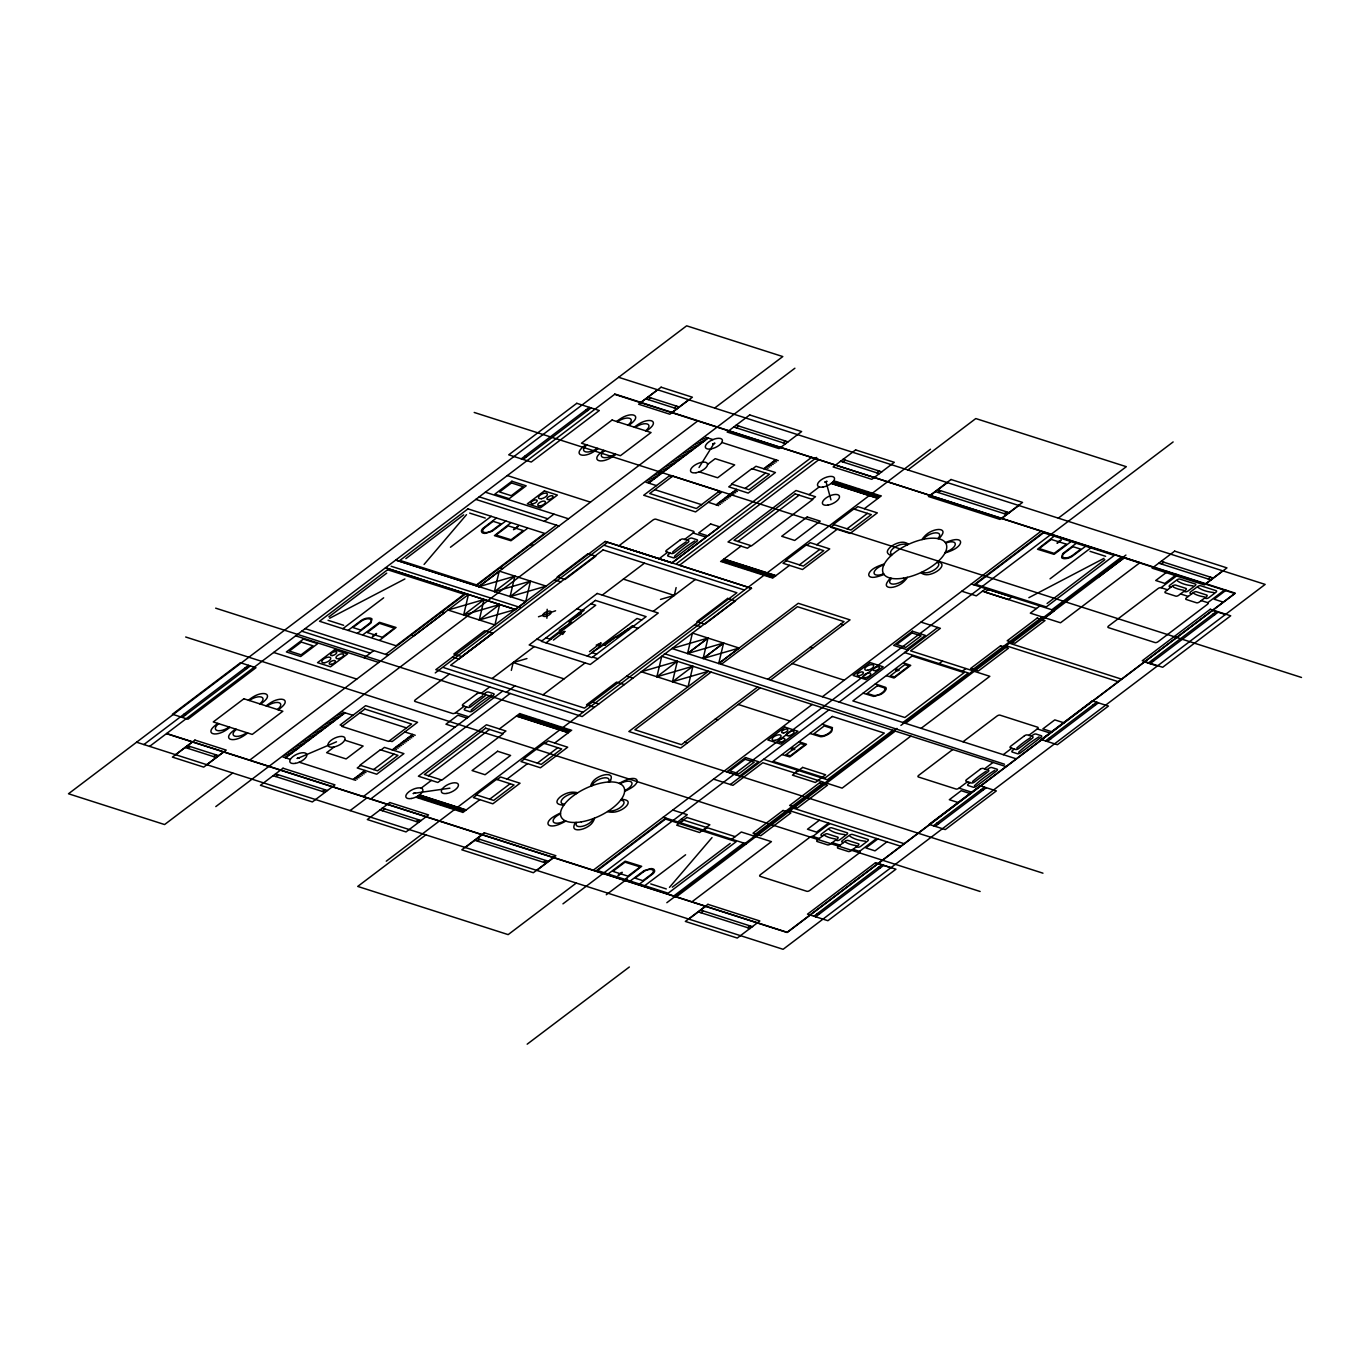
<?xml version="1.0" encoding="UTF-8"?>
<svg xmlns="http://www.w3.org/2000/svg" width="1370" height="1370" viewBox="0 0 1370 1370"><rect width="100%" height="100%" fill="white"/><g stroke="black" fill="none" stroke-linecap="round" stroke-linejoin="round"><path stroke-width="1.5" d="M546.887 618.264L547.178 609.273M496.094 534.951L508.167 525.84L523.066 530.498M523.152 530.687L511.096 539.763L496.231 535.105M1066.22 544.37L1054.129 553.377L1039.196 548.531L1051.252 539.438L1066.151 544.096M786.14 754.664L800.491 743.653L804.652 744.595M804.738 744.783L790.387 755.76L786.277 754.836M890.346 675.77L904.697 664.758L908.858 665.7M908.909 665.957L894.593 676.848L890.483 675.941M367.348 632.426L379.421 623.316L394.389 628.196L382.298 637.273L367.468 632.597M612.955 871.269L625.045 862.175L639.893 866.867M639.995 867.056L627.905 876.115L613.092 871.44M249.751 760.11L468.42 594.563L463.659 615.01L499.673 604.53L494.912 624.943L448.007 610.027L484.021 599.546L515.274 609.496L385.484 567.796L484.021 599.546L479.294 619.976L515.274 609.496L525.755 601.618L530.481 581.171L494.416 591.686L499.159 571.256M525.772 601.567L395.724 560.039L478.901 586.634L499.348 571.136L546.168 586.12L510.085 596.635L514.812 576.205L478.746 586.737M511.318 670.392L513.168 662.566L526.936 658.559M660.494 599.426L674.28 595.436L676.129 587.593M692.895 666.265L672.499 681.729L677.311 661.282L641.297 671.762L656.915 676.746L692.895 666.265L688.082 686.73L656.881 676.746L661.744 656.281L1006.025 766.583M718.719 663.508L723.583 643.044L687.552 653.524L692.415 633.06L739.166 648.061L718.719 663.508L798.248 603.297L850.016 619.874L770.488 680.085M515.514 528.067L518.305 526.234L513.476 529.676L516.079 528.203M1058.616 541.681L1060.055 541.236L1058.753 541.869M374.952 635.063L373.53 635.457L374.849 634.841M620.576 873.872L619.137 874.317L620.73 873.495M898.189 669.844L897.127 669.091C891.408 671.214 903.943 669.776 897.007 670.615M620.85 873.889C612.15 879.591 626.467 868.409 620.901 873.786M1058.308 541.732C1067.059 535.721 1052.828 547.298 1058.325 541.664M375.26 635.012C366.543 640.937 380.723 629.429 375.243 635.046M699.025 467.495L713.873 443.692M562.676 634.447L564.783 631.45L560.09 633.608M598.793 646.006L600.899 643.01L596.19 645.167M424.083 564.44L466.502 514.675M669.468 887.366L712.023 837.601M248.432 700.224L249.22 699.608A27.588 12.261 -25.1 0 1 253.501 696.679A10.549 4.692 -25.1 0 1 265.523 693.837A10.549 4.692 -25.1 0 1 265.112 700.395A27.588 12.261 -25.1 0 1 261.43 703.529L261.43 703.512M229.852 727.401L229.355 727.795A27.588 12.261 -25.1 0 1 224.903 730.826A10.549 4.692 -25.1 0 1 212.898 733.669A10.549 4.692 -25.1 0 1 213.292 727.11A27.588 12.261 -25.1 0 1 216.991 723.994L217.83 723.394M266.14 705.892L266.91 705.276A27.588 12.261 -25.1 0 1 271.209 702.348A10.549 4.692 -25.1 0 1 283.23 699.505A10.549 4.692 -25.1 0 1 282.819 706.064A27.588 12.261 -25.1 0 1 279.12 709.198L278.35 709.746M616.62 421.498L617.408 420.864A27.588 12.261 -25.1 0 1 621.706 417.953A10.549 4.692 -25.1 0 1 633.711 415.11A10.549 4.692 -25.1 0 1 633.317 421.669A27.588 12.261 -25.1 0 1 629.618 424.803L628.779 425.385M247.645 733.001L246.908 733.584A27.588 12.261 -25.1 0 1 242.61 736.512A10.549 4.692 -25.1 0 1 230.605 739.338A10.549 4.692 -25.1 0 1 230.999 732.779A27.588 12.261 -25.1 0 1 234.698 729.662L235.537 729.063M598.176 448.555L597.543 449.069A27.588 12.261 -25.1 0 1 593.107 452.1A10.549 4.692 -25.1 0 1 581.085 454.943A10.549 4.692 -25.1 0 1 581.496 448.384A27.588 12.261 -25.1 0 1 585.196 445.267L586.017 444.668M634.327 427.166L635.115 426.55A27.588 12.261 -25.1 0 1 639.413 423.621A10.549 4.692 -25.1 0 1 651.418 420.778A10.549 4.692 -25.1 0 1 651.024 427.337A27.588 12.261 -25.1 0 1 647.325 430.471L646.537 431.019M615.147 454.823L615.198 454.772A27.588 12.261 -25.1 0 1 610.814 457.785A10.549 4.692 -25.1 0 1 598.793 460.611A10.549 4.692 -25.1 0 1 599.204 454.052A27.588 12.261 -25.1 0 1 602.886 450.935L603.725 450.336M143.884 744.561L248.518 665.323M521.251 458.864L589.271 407.387M182.33 717.4L250.35 665.906M523.066 459.447L591.087 407.969M149.604 746.393L614.616 394.337L1235.158 593.124L787.133 932.285L166.592 733.498M405.88 558.635L463.659 514.846M175.565 754.682L192.571 741.821M640.595 402.66L657.6 389.782M450.473 547.229L491.265 516.319M187.673 748.311L190.053 746.513M648.284 399.629L650.664 397.831M496.471 517.98L482.908 528.375A7.244 3.219 -25.1 0 0 481.418 531.166L481.863 532.365A9.093 4.041 -25.1 0 0 485.066 533.392L492.053 531.303L505.838 520.977M510.53 523.015L494.433 535.636L510.976 540.756L527.433 528.409M213.651 756.634L216.032 754.836M674.263 407.952L676.643 406.136M206.716 764.665L223.721 751.805M671.745 412.644L688.75 399.766M364.197 657.805L373.719 650.596M544.404 521.353L553.925 514.144M385.672 654.415L465.834 593.724M476.298 585.812L556.357 525.172M232.694 772.988L164.588 824.552L68.5 793.761L686.644 325.82L782.784 356.56L714.695 408.02M478.901 586.634L697.724 420.967M463.659 615.01L484.072 599.529M494.536 591.6L514.966 576.136M215.792 806.605L794.891 368.222M285.628 757.85L345.12 712.811L352.895 715.311M479.294 619.976L499.69 604.495M510.154 596.584L530.584 581.12M275.73 776.516L278.11 774.718M736.341 427.834L738.721 426.036M334.246 746.907L326.625 752.678L346.113 758.929L363.101 746.051L344.692 740.16M435.249 672.927L607.081 542.743M492.446 633.231L461.639 656.555L453.847 654.055L484.637 630.731L492.806 633.317L458.796 659.056L452.511 657.035M449.428 674.023L415.418 699.762A2.312 1.027 -25.1 0 0 415.024 701.474L452.682 713.53A2.312 1.027 -25.1 0 0 455.679 712.657L464.173 706.218M322.481 791.5L324.861 789.685M783.092 442.818L785.472 441.003M360.635 765.402L357.245 767.971L376.716 774.221L403.91 753.62L384.439 747.386L381.031 749.955M353.117 779.479L365.019 770.471M392.231 749.887L412.61 734.44M492.07 678.527L534.249 646.589M602.286 595.094L644.465 563.156M373.616 769.563L394.012 754.116M546.031 642.855L595.693 605.249L591.018 603.759M481.178 693.357L489.689 686.918M553.394 640.081L564.783 631.45M466.776 707.057L465.081 708.341A2.312 1.027 -25.1 0 0 464.67 710.037L469.859 711.715A2.312 1.027 -25.1 0 0 472.856 710.842L493.269 695.395A2.312 1.027 -25.1 0 0 493.662 693.682L488.474 692.021A2.312 1.027 -25.1 0 0 485.477 692.895L483.781 694.179M363.358 796.535L502.67 691.079M350.086 810.612L367.091 797.751M506.403 692.295L514.897 685.856M676.968 563.293L816.691 457.426M370.808 798.915L510.119 693.46M589.494 651.64L600.899 643.01M382.401 810.715L384.782 808.916M737.899 541.475L799.121 495.152M843.047 462.015L845.427 460.217M587.336 656.076L636.999 618.486L641.674 619.976M605.009 645.064L616.414 636.451L592.097 652.48M542.982 694.83L585.161 662.892M653.182 611.397L695.361 579.459M720.586 561.58L740.999 546.133M809.002 494.656L819.209 486.932M721.887 561.991L725.278 559.422M723.172 562.419L726.579 559.833M724.473 562.83L727.881 560.244M725.775 563.241L729.183 560.672M834.604 480.87L831.213 483.439L877.93 498.406M727.076 563.652L730.467 561.083M750.88 545.637L747.489 548.223L728.018 541.972L796.021 490.494L815.492 496.728L812.102 499.314M832.498 483.867L835.905 481.281M728.378 564.08L731.768 561.495M833.799 484.278L837.207 481.709M729.662 564.491L733.07 561.923M835.101 484.689L838.508 482.12M730.963 564.902L734.371 562.334M836.402 485.1L839.793 482.531M732.265 565.331L735.673 562.745M837.704 485.528L841.094 482.942M733.567 565.741L736.974 563.173M838.988 485.939L842.396 483.37M734.868 566.153L738.259 563.584M840.289 486.35L843.697 483.781M736.169 566.563L739.56 563.995M841.591 486.778L844.999 484.192M737.454 566.992L740.862 564.406M842.892 487.189L846.3 484.62M738.755 567.403L742.163 564.834M844.194 487.6L847.585 485.031M740.057 567.814L743.465 565.245M845.495 488.028L848.886 485.442M741.358 568.242L744.749 565.656M846.78 488.439L850.188 485.853M742.66 568.653L746.051 566.084M848.081 488.85L851.489 486.281M743.944 569.064L747.352 566.495M849.383 489.261L852.791 486.692M745.246 569.475L748.654 566.906M850.684 489.689L854.075 487.103M746.547 569.903L749.955 567.317M851.986 490.1L855.377 487.532M416.155 821.538L418.535 819.74M747.849 570.314L751.257 567.745M853.287 490.511L856.678 487.943M876.8 472.838L879.18 471.023M749.15 570.725L752.541 568.156M854.572 490.94L857.98 488.354M750.452 571.153L753.842 568.567M855.873 491.351L859.281 488.765M751.736 571.564L755.144 568.995M857.175 491.762L860.583 489.193M753.038 571.975L756.446 569.406M858.476 492.172L861.867 489.604M754.339 572.386L757.747 569.817M859.778 492.601L863.168 490.015M755.641 572.814L759.031 570.228M861.062 493.012L864.47 490.443M756.942 573.225L760.333 570.656M862.364 493.423L865.771 490.854M758.244 573.636L761.634 571.067M863.665 493.851L867.073 491.265M759.528 574.064L762.936 571.478M864.967 494.262L868.357 491.693M760.829 574.475L764.237 571.906M866.268 494.673L869.659 492.104M762.131 574.886L765.539 572.317M867.57 495.084L870.96 492.515M763.433 575.297L766.823 572.728M868.854 495.512L872.262 492.926M386.272 861.216L930.504 449.223M764.734 575.725L768.125 573.139M870.155 495.923L873.563 493.354M766.018 576.136L769.426 573.568M786.431 560.69L783.041 563.275L802.512 569.509L829.706 548.908L810.235 542.674L806.844 545.243M834.056 524.659L830.648 527.227L850.119 533.461L877.314 512.877L857.843 506.643L854.452 509.212M871.457 496.334L874.865 493.765M425.847 834.861L357.741 886.424L508.167 934.614L576.273 883.051M751.513 588.329L582.164 716.561L435.831 669.656L605.197 541.458L672.036 562.865L811.537 457.392L818.815 459.721L679.486 565.245L751.513 588.329L605.215 541.475M767.32 576.547L770.728 573.979M872.758 496.762L876.149 494.176M907.882 469.961L975.8 418.552L1126.311 466.69L1058.308 518.151M768.621 576.976L772.029 574.39M874.06 497.173L877.451 494.604M769.923 577.387L773.314 574.818M875.344 497.584L878.752 495.015M771.224 577.797L774.615 575.229M876.646 497.995L880.054 495.426M772.526 578.208L789.514 565.348M816.726 544.746L837.138 529.299M864.333 508.715L881.355 495.837M799.412 564.851L819.808 549.404M847.037 528.803L867.433 513.373M656.915 676.746L677.311 661.282M465.355 847.516L482.36 834.655M930.384 495.495L947.389 482.617M477.479 841.146L479.86 839.348M938.073 492.464L940.471 490.665M711.064 672.088L634.892 729.765L681.455 744.681L757.644 687.004M721.305 664.33L797.443 606.704L844.023 621.62L767.885 679.263M760.247 687.843L680.65 748.088L628.881 731.511L708.478 671.266L672.464 681.746M543.684 862.364L546.065 860.548M1004.296 513.681L1006.676 511.866M536.766 870.395L553.771 857.534M1001.795 518.374L1018.8 505.496M593.279 870.19L812.17 704.471M822.411 696.731L1041.303 531.029M595.881 871.012L665.82 818.078M973.916 584.836L1043.906 531.851M562.95 903.857L1173.131 441.945M1053.616 536.629L1037.518 549.25L1054.078 554.353L1070.518 542.006M677.756 821.897L687.278 814.688L672.738 810.03M985.818 588.655L976.296 595.864L961.791 591.223M730.33 784.513L828.97 709.848M839.211 702.108L937.782 627.477M680.342 822.736L683.75 820.15M606.293 894.747L627.135 878.975M1076.238 543.291L1062.692 553.685L1061.647 557.659A9.093 4.041 -25.1 0 0 1064.85 558.686L1067.264 558.412A7.244 3.219 -25.1 0 0 1071.837 556.597L1085.605 546.27M703.718 830.22L707.125 827.651M1050.036 578.842L1090.811 547.931M794.686 772.971L798.076 770.385M939.084 663.645L942.491 661.059M731.785 839.211L741.307 832.001L771.413 841.642L691.97 901.803M1039.864 605.934L1030.343 613.144L1044.933 617.801L1054.42 610.592L971.313 584.014M1047.074 603.502L1104.836 559.696M962.459 671.129L965.867 668.56M673.783 895.98L743.722 843.029M753.243 835.82L823.901 782.321L762.782 762.747L732.933 785.352L713.547 779.136M902.916 722.521L968.333 672.978L904.628 652.582L908.036 650.014M1042.33 616.979L971.741 670.409L910.622 650.836L940.368 628.316L920.982 622.117M1051.852 609.77L1121.807 556.819M666.83 902.71L896.939 728.412M900.895 725.415L1125.917 555.073M676.386 896.802L895.278 731.101L892.709 730.279L827.309 779.753L763.587 759.34M905.519 723.343L1007.447 646.195L1118.194 681.661M1044.95 617.801L1060.534 622.785L1139.994 562.642L1124.41 557.641L1010.786 643.66L1121.533 679.143M921.085 728.343L989.825 676.318L974.241 671.317M910.862 736.084L842.139 788.127L826.555 783.126M688.785 919.099L705.79 906.221M819.397 820.219L807.495 829.227L816.588 832.138L828.49 823.13M700.909 912.728L703.289 910.913M1161.52 564.029L1163.901 562.231M876.526 838.526L859.521 851.386A2.312 1.027 -25.1 0 1 859.127 853.099L809.807 890.432A2.312 1.027 -25.1 0 1 806.81 891.288L760.076 876.321A2.312 1.027 -25.1 0 1 760.47 874.625L809.79 837.293A2.312 1.027 -25.1 0 1 812.787 836.419L829.792 823.541M1167.634 571.495L1155.732 580.503L1164.825 583.414L1176.727 574.407M1224.763 589.802L1207.775 602.663A2.312 1.027 -25.1 0 1 1207.364 604.375L1158.061 641.708A2.312 1.027 -25.1 0 1 1155.047 642.564L1108.313 627.597A2.312 1.027 -25.1 0 1 1108.707 625.902L1158.027 588.569A2.312 1.027 -25.1 0 1 1161.024 587.696L1178.029 574.818M952.784 749.527L918.79 775.266A2.312 1.027 -25.1 0 0 918.379 776.978L956.037 789.034A2.312 1.027 -25.1 0 0 959.034 788.161L967.545 781.722M963.024 741.769L997.035 716.03A2.312 1.027 -25.1 0 1 1000.032 715.157L1037.689 727.23A2.312 1.027 -25.1 0 1 1037.295 728.926L1028.784 735.365M747.643 927.696L750.024 925.897M1208.254 579.013L1210.635 577.215M1205.754 583.706L1222.759 570.828M877.827 838.937L865.926 847.944L875.019 850.856L886.921 841.848M984.533 768.861L993.044 762.422M1003.285 754.664L1011.779 748.226M970.131 782.561L968.436 783.846A2.312 1.027 -25.1 0 0 968.025 785.541L973.231 787.219A2.312 1.027 -25.1 0 0 976.228 786.346L996.624 770.899A2.312 1.027 -25.1 0 0 997.035 769.187L991.829 767.525A2.312 1.027 -25.1 0 0 988.832 768.399L987.136 769.683M1014.382 749.065L1012.67 750.349A2.312 1.027 -25.1 0 0 1012.276 752.062L1017.465 753.723A2.312 1.027 -25.1 0 0 1020.462 752.849L1040.875 737.403A2.312 1.027 -25.1 0 0 1041.268 735.707L1036.08 734.029A2.312 1.027 -25.1 0 0 1033.083 734.902L1031.387 736.187M1226.064 590.213L1214.162 599.221L1223.256 602.132M813.78 916.307L881.8 864.812M933.432 825.733L984.448 787.116M1045.618 740.81L1096.634 702.193L1098.449 702.776L1047.433 741.393M1148.265 663.097L1216.286 611.619M815.595 916.89L883.616 865.395M935.248 826.315L986.263 787.699M1150.081 663.679L1218.101 612.202M328.868 616.894L386.734 573.139M342.825 628.71L383.668 597.817M348.031 630.388L361.817 620.062A7.244 3.219 -25.1 0 1 366.389 618.264L368.804 617.99A9.093 4.041 -25.1 0 1 371.989 619L370.945 622.99L357.365 633.385M361.235 621.209L352.878 627.529L360.704 630.046L369.061 623.727A6.559 2.911 -25.1 0 0 370.106 619.137L369.335 618.88A6.559 2.911 -25.1 0 0 361.235 621.209M363.067 634.67L379.541 622.322L396.05 627.477L379.935 640.081M646.075 482.274L648.678 483.113L708.204 438.092M707.588 464.43L715.208 458.659L734.662 464.909L717.64 477.77L699.248 471.862M732.162 484.278L728.754 486.847L748.208 493.097L775.42 472.513L755.966 466.262L752.575 468.831M716.133 504.776L736.546 489.347M763.758 468.763L775.677 459.755M745.126 488.439L765.539 473.01M659.073 558.737L667.584 552.298M684.606 539.438L693.117 532.999A2.312 1.027 -25.1 0 0 693.511 531.286L655.905 519.196A2.312 1.027 -25.1 0 0 652.908 520.069L618.88 545.808L672.053 562.899L706.081 537.16L693.117 532.999M670.187 553.137L668.474 554.422A2.312 1.027 -25.1 0 0 668.081 556.117L673.269 557.796A2.312 1.027 -25.1 0 0 676.266 556.922L696.679 541.475A2.312 1.027 -25.1 0 0 697.09 539.78L691.901 538.102A2.312 1.027 -25.1 0 0 688.904 538.975L687.192 540.26M428.296 775.745L489.535 729.422M421.172 788.127L431.379 780.403M499.433 728.926L519.829 713.479M517.723 716.476L521.131 713.89M519.024 716.887L522.432 714.318M520.326 717.298L523.734 714.729M416.155 797.511L419.562 794.942L466.245 809.944M521.628 717.726L525.018 715.14M417.456 797.922L420.847 795.353M441.26 779.907L437.869 782.476L418.415 776.225L486.453 724.764L505.907 731.015L502.516 733.584M522.912 718.137L526.32 715.568M418.74 798.35L422.148 795.764M524.213 718.548L527.621 715.979M420.042 798.761L423.45 796.193M525.515 718.976L528.923 716.407M421.343 799.172L424.751 796.604M526.816 719.387L530.207 716.818M422.645 799.601L426.036 797.015M528.101 719.815L531.509 717.229M423.929 800.011L427.337 797.443M529.402 720.226L532.81 717.657M425.231 800.422L428.639 797.854M530.704 720.637L534.112 718.068M426.532 800.851L429.923 798.265M532.005 721.065L535.396 718.479M427.834 801.262L431.225 798.693M533.29 721.476L536.697 718.908M429.118 801.673L432.526 799.104M534.591 721.887L537.999 719.318M430.42 802.101L433.828 799.515M535.893 722.315L539.283 719.729M431.721 802.512L435.112 799.943M537.194 722.726L540.585 720.158M433.006 802.923L436.413 800.354M538.478 723.137L541.886 720.569M434.307 803.351L437.715 800.765M539.78 723.565L543.188 720.98M435.609 803.762L439.017 801.193M541.081 723.976L544.472 721.408M436.91 804.173L440.301 801.604M542.366 724.387L545.774 721.819M438.194 804.601L441.602 802.015M543.667 724.816L547.075 722.23M439.496 805.012L442.904 802.443M544.969 725.227L548.377 722.658M546.27 725.638L549.661 723.069M440.797 805.423L444.205 802.854M442.099 805.851L445.49 803.265M547.555 726.066L550.963 723.48M443.383 806.262L446.791 803.693M548.856 726.477L552.264 723.908M444.685 806.673L448.093 804.104M550.158 726.888L553.566 724.319M445.986 807.101L449.394 804.533M551.459 727.316L554.85 724.73M447.288 807.512L450.679 804.943M552.744 727.727L556.151 725.158M448.572 807.923L451.98 805.354M554.045 728.138L557.453 725.569M449.874 808.351L453.282 805.783M555.347 728.566L558.754 725.997M451.175 808.762L454.583 806.194M556.648 728.977L560.039 726.408M452.477 809.19L455.867 806.605M557.933 729.388L561.34 726.819M453.761 809.601L457.169 807.033M559.234 729.816L562.642 727.247M455.063 810.012L458.471 807.444M560.535 730.227L563.943 727.658M456.364 810.441L459.772 807.855M476.777 794.994L473.369 797.563L492.823 803.813L520.035 783.229L500.581 776.978L497.19 779.547M524.419 758.963L521.011 761.532L540.465 767.782L567.677 747.198L548.223 740.947L544.832 743.516M561.837 730.655L565.228 728.069M457.666 810.852L461.056 808.283M563.121 731.066L566.529 728.497M458.95 811.263L462.358 808.694M564.423 731.477L567.831 728.908M460.251 811.691L463.659 809.105M565.724 731.905L569.132 729.319M461.553 812.102L464.961 809.533M567.026 732.316L570.417 729.748M462.854 812.513L479.842 799.652M507.071 779.068L527.484 763.621M554.713 743.019L571.718 730.159M489.741 799.155L510.154 783.726M537.382 763.124L557.796 747.695M608.691 873.512L625.165 861.182L641.657 866.319L625.542 878.941M630.217 880.996L644.02 870.669L651.007 868.597A9.093 4.041 -25.1 0 1 654.192 869.625L654.654 870.823A7.244 3.219 -25.1 0 1 653.13 873.615L639.55 883.993M644.739 885.671L685.599 854.777M672.31 887.195L730.176 843.44M1098.175 577.455L1124.41 557.641M527.176 1044.18L629.344 966.997M329.708 618.247L404.903 578.962M1028.853 597.697L1103.997 558.361M298.317 758.141L336.506 741.804M538.478 616.774L555.586 610.763M739.166 648.061L703.135 658.508L707.999 638.06L671.985 648.541L1016.266 758.826M792.853 749.493L791.004 748.928L792.922 747.986C798.231 750.417 790.113 749.527 793.555 748.602M414.374 793.264L449.891 788.178M1090.023 551.322L1105.624 556.306M648.678 483.113L656.47 485.596M604.375 545.38L744.115 589.922M469.67 513.099L485.271 518.065M618.641 377.298L1265.144 584.408L783.109 949.307L136.606 742.215M648.078 396.992L679.229 406.976M736.135 425.197L788.058 441.842M842.824 459.378L881.783 471.862M937.868 489.826L1009.279 512.705M1161.298 561.409L1213.238 578.037M645.698 398.79L676.848 408.774M733.755 427.012L785.678 443.64M840.444 461.193L879.403 473.66M935.487 491.624L1006.899 514.503M1158.917 563.207L1210.857 579.835M1170.922 587.199L1169.62 586.788A2.312 1.027 -25.1 0 1 1170.014 585.076L1176.83 579.938A2.312 1.027 -25.1 0 1 1179.827 579.065L1195.393 584.048A2.312 1.027 -25.1 0 1 1195 585.761L1188.201 590.898A2.312 1.027 -25.1 0 1 1185.204 591.771L1183.903 591.361M1191.694 593.861L1190.393 593.433A2.312 1.027 -25.1 0 1 1190.787 591.737L1197.603 586.583A2.312 1.027 -25.1 0 1 1200.6 585.709L1216.183 590.71A2.312 1.027 -25.1 0 1 1215.772 592.405L1208.974 597.56A2.312 1.027 -25.1 0 1 1205.977 598.433L1204.675 598.022M1161.024 587.696L1167.514 589.768M1180.495 593.929L1188.287 596.429M1201.267 600.591L1207.775 602.663M1212.381 610.369L1225.362 614.531M585.863 409.955L587.679 410.538M1212.878 614.188L1214.693 614.77M474.208 412.456L1301.5 677.465M982.41 591.223L1036.474 608.503M1040.498 618.367L1043.101 619.189M524.659 456.296L526.474 456.878M1151.656 660.528L1153.489 661.111M1144.361 661.847L1157.359 666.008M507.328 475.561L590.453 502.156M1003.388 646.452L1005.991 647.274M723.994 559.011L775.917 575.64M485.357 492.207L568.481 518.785M479.209 496.83L547.812 518.768M475.801 499.399L558.96 525.994M1093.226 704.762L1095.041 705.344M840.615 624.189L843.218 625.028M973.334 669.211L975.919 670.05M903.601 662.909L910.742 665.358L894.045 678.013L886.596 675.787M530.721 544.592L533.324 545.414M623.384 579.116L674.28 595.436M1063.873 722.795L1054.78 719.884L1042.878 728.891L1051.972 731.803M810.012 647.359L812.615 648.198M1037.295 728.926L1050.276 733.087M554.542 579.801L560.912 581.839M694.676 624.686L700.858 626.672M1049.026 738.224L1050.841 738.807M875.327 683.904L885.636 687.363A7.244 3.219 -25.1 0 1 885.945 689.624L884.814 691.285A9.093 4.041 -25.1 0 1 880.636 694.453L873.683 696.405L863.083 693.186M500.136 567.762L502.721 568.584M792.305 663.559L844.245 680.205M582.849 609.941L584.031 610.318L568.841 621.946L581.274 613.64L580.246 613.315M633.505 626.158L632.341 625.782L616.894 637.324L615.866 636.999L628.299 628.71M576.976 608.794L582.181 610.455M632.82 626.672L638.026 628.333M578.26 613.417L579.424 613.794M627.751 629.258L628.916 629.635M391.135 566.255L520.206 607.458M561.152 630.286L562.179 630.611M603.485 643.849L604.53 644.174M560.33 630.765L559.303 630.423L571.735 622.134L549.747 638.917L550.791 639.242M603.982 644.739L605.266 644.893M822.137 724.182L832.446 727.624L831.624 731.563A9.093 4.041 -25.1 0 1 827.429 734.731L824.808 735.913A7.244 3.219 -25.1 0 1 820.476 736.683L809.893 733.447M545.945 637.872L550.62 639.379M591.926 652.599L596.601 654.106M536.835 639.173L542.04 640.835M592.679 657.069L597.885 658.73M738.276 704.471L790.216 721.117M441.876 611.859L444.462 612.698L413.86 635.851L411.257 635.029M820.39 735.741L814.02 733.703L824.278 725.929L830.648 727.984A6.559 2.911 -25.1 0 1 829.518 732.59L828.49 733.361A6.559 2.911 -25.1 0 1 820.39 735.758M626.638 676.181L632.837 678.167M981.04 789.685L982.855 790.267M959.034 788.161L972.015 792.322M970.32 793.607L961.226 790.696L949.324 799.703L958.418 802.615M624.343 684.589L616.551 682.089L586.531 704.796L594.34 707.297M799.395 741.821L806.536 744.27L789.822 756.908L782.39 754.682M715.294 718.976L717.897 719.815M513.168 662.566L564.063 678.869M592.628 701.937L598.827 703.906M822.24 783.589L824.843 784.411M684.692 742.146L687.278 742.985M936.84 823.147L938.655 823.73M443.726 667.635L583.158 712.297M305.133 628.624L388.275 655.254M301.725 631.193L370.311 653.165M215.672 608.16L1042.964 873.187M295.612 635.834L378.736 662.463M792.168 806.348L794.771 807.187M793.418 808.214L904.166 843.697M790.01 810.783L900.758 846.266M273.64 652.462L356.765 679.092M455.679 712.657L468.66 716.818M466.964 718.103L457.871 715.191L445.969 724.199L455.063 727.11M822.685 835.923L821.383 835.512A2.312 1.027 -25.1 0 1 821.777 833.799L828.576 828.662A2.312 1.027 -25.1 0 1 831.59 827.788L847.157 832.772A2.312 1.027 -25.1 0 1 846.763 834.484L839.964 839.622A2.312 1.027 -25.1 0 1 836.967 840.495L835.666 840.084M843.458 842.584L842.156 842.156A2.312 1.027 -25.1 0 1 842.55 840.461L849.366 835.306A2.312 1.027 -25.1 0 1 852.363 834.433L867.946 839.433A2.312 1.027 -25.1 0 1 867.535 841.129L860.737 846.283A2.312 1.027 -25.1 0 1 857.74 847.157L856.438 846.746M812.787 836.419L819.277 838.491M832.258 842.653L840.05 845.153M853.03 849.314L859.521 851.386M185.686 636.999L980.132 891.493M877.913 863.562L890.894 867.724M878.393 867.381L880.225 867.963M245.127 667.892L246.942 668.474M755.076 834.433L757.661 835.272M359.745 712.931L406.479 727.898M681.147 819.328L735.176 836.642M342.517 711.972L345.12 712.811M404.835 731.957L415.23 735.262M340.822 713.256L343.425 714.095M410.931 735.724L413.534 736.546M663.217 817.239L746.308 843.869M339.126 714.541L341.712 715.38M409.236 737.009L411.822 737.848M337.431 715.842L340.017 716.664M407.541 738.293L410.127 739.132M335.718 717.126L338.322 717.948M405.828 739.577L408.431 740.416M334.023 718.411L336.626 719.25M404.133 740.862L406.736 741.701M332.328 719.695L334.914 720.534M402.438 742.163L405.023 742.985M330.615 720.98L333.218 721.819M400.725 743.448L403.328 744.27M342.74 725.809L340.137 724.97L365.636 705.67L417.576 722.298L392.077 741.598L389.474 740.776M328.92 722.264L331.523 723.103M399.03 744.732L401.633 745.571M327.224 723.565L329.81 724.387M397.334 746.016L399.92 746.856M325.529 724.85L328.115 725.672M395.639 747.301L398.225 748.14M323.817 726.134L326.42 726.973M393.926 748.585L396.529 749.424M322.121 727.419L324.724 728.258M320.426 728.703L323.012 729.542M318.713 729.987L321.316 730.826M317.018 731.289L319.621 732.111M315.323 732.573L317.908 733.395M313.61 733.858L316.213 734.697M311.915 735.142L314.518 735.981M310.219 736.426L312.822 737.265M308.524 737.711L311.11 738.55M306.811 739.012L309.414 739.834M305.116 740.297L307.719 741.119M303.421 741.581L306.007 742.42M301.708 742.865L304.311 743.704M300.013 744.15L302.616 744.989M298.317 745.434L300.921 746.273M296.622 746.736L299.208 747.558M817.188 913.721L819.003 914.304M294.91 748.02L297.513 748.842M183.905 714.232L185.721 714.815M293.214 749.304L295.817 750.144M363.324 771.755L365.927 772.594M291.519 750.589L294.105 751.428M361.629 773.057L364.214 773.879M289.806 751.873L292.409 752.712M359.916 774.341L362.519 775.163M288.111 753.158L290.714 753.997M358.221 775.625L360.824 776.465M286.416 754.459L289.019 755.281M356.525 776.91L359.111 777.749M284.72 755.743L287.306 756.565M354.83 778.194L357.416 779.033M283.008 757.028L290.354 759.357M299.259 762.217L355.72 780.318M166.849 733.789L787.168 932.508L1234.918 593.553L614.65 393.961M187.467 745.674L218.618 755.658M275.524 773.879L327.447 790.524M477.257 838.508L548.668 861.387M700.687 910.091L752.627 926.719M382.179 808.077L421.121 820.562M185.087 747.472L216.237 757.456M273.144 775.694L325.067 792.322M379.798 809.893L418.74 822.36M474.876 840.307L546.288 863.186M698.306 911.889L750.246 928.518M705.636 437.235L712.931 439.599M721.836 442.459L778.263 460.594M703.923 438.52L706.526 439.359M773.964 461.039L776.567 461.878M702.228 439.804L704.831 440.643M772.269 462.324L774.855 463.163M700.532 441.106L703.118 441.928M770.556 463.608L773.159 464.447M698.82 442.39L701.423 443.212M768.861 464.892L771.464 465.731M697.124 443.674L699.71 444.514M767.166 466.194L769.752 467.016M695.429 444.959L698.015 445.798M765.453 467.478L768.056 468.3M693.717 446.243L696.32 447.082M692.021 447.528L694.607 448.367M690.326 448.812L692.912 449.651M688.613 450.113L691.216 450.935M686.918 451.398L689.504 452.22M685.205 452.682L687.808 453.521M683.51 453.967L686.113 454.806M681.815 455.251L684.401 456.09M680.102 456.535L682.705 457.374M678.407 457.837L681.01 458.659M676.712 459.121L679.297 459.943M674.999 460.406L677.602 461.228M673.304 461.69L675.889 462.529M671.608 462.974L674.194 463.813M669.896 464.259L672.499 465.098M668.2 465.543L670.786 466.382M666.505 466.845L669.091 467.667M664.792 468.129L667.395 468.951M734.834 490.631L737.42 491.47M663.097 469.413L665.683 470.252M733.138 491.916L735.724 492.755M661.402 470.698L663.988 471.537M731.426 493.217L734.029 494.039M659.689 471.982L662.292 472.821M729.731 494.501L732.316 495.323M671.831 476.777L669.228 475.955L643.712 495.255L695.6 511.935L721.117 492.635L718.514 491.796M657.994 473.267L660.58 474.106M728.035 495.786L730.621 496.625M656.281 474.551L658.884 475.39M726.323 497.07L728.926 497.909M654.586 475.852L657.189 476.674M724.627 498.355L727.213 499.194M652.891 477.137L655.476 477.959M722.915 499.639L725.518 500.478M651.178 478.421L653.781 479.26M721.219 500.94L723.822 501.762M649.483 479.705L652.069 480.545M719.524 502.225L722.11 503.047M647.787 480.99L650.373 481.829M717.812 503.509L720.414 504.348M708.358 502.276L718.719 505.633M654.826 489.655L701.508 504.657M328.064 620.302L343.647 625.302M516.439 716.065L568.31 732.727M650.75 883.924L666.299 888.942M664.416 653.661L1004.484 764.22M826.007 481.778L830.956 499.844M865.566 841.231A70.076 31.167 -25.1 0 1 849.982 836.248M856.113 845.598A62.027 27.571 -25.1 0 1 845.718 842.259M844.776 834.57A70.076 31.167 -25.1 0 1 829.21 829.586M835.34 838.937A62.027 27.571 -25.1 0 1 824.946 835.614M974.412 785.763A70.076 31.167 -25.1 0 1 994.808 770.317M972.58 781.499A62.027 27.571 -25.1 0 1 986.177 771.207M1213.803 592.508A70.076 31.167 -25.1 0 1 1198.219 587.524M1204.35 596.875A62.027 27.571 -25.1 0 1 1193.955 593.535M1193.013 585.846A70.076 31.167 -25.1 0 1 1177.446 580.863M1183.577 590.213A62.027 27.571 -25.1 0 1 1173.182 586.891M1018.646 752.267A70.076 31.167 -25.1 0 1 1039.059 736.82M1016.814 748.02A62.027 27.571 -25.1 0 1 1030.411 737.711M610.54 780.369A27.588 12.261 -25.1 0 0 611.294 777.492A10.549 4.692 -25.1 0 0 603.964 774.975A10.549 4.692 -25.1 0 0 592.765 781.705A27.588 12.261 -25.1 0 0 591.035 784.804A10.892 4.846 -25.1 0 0 590.71 786.226M945.077 552.846A10.892 4.846 -25.1 0 0 947.612 552.127A27.588 12.261 -25.1 0 0 952.647 550.089A10.549 4.692 -25.1 0 0 960.61 542.314A10.549 4.692 -25.1 0 0 952.955 540.037A27.588 12.261 -25.1 0 0 947.92 541.544A10.892 4.846 -25.1 0 0 945.403 542.606M945.745 543.137A9.248 4.11 -25.1 0 1 955.318 544.181A9.248 4.11 -25.1 0 1 945.471 552.042M938.741 538.77A10.892 4.846 -25.1 0 0 940.334 537.16A27.588 12.261 -25.1 0 0 942.474 534.009A10.549 4.692 -25.1 0 0 938.279 529.488A10.549 4.692 -25.1 0 0 926.069 534.814A27.588 12.261 -25.1 0 0 923.055 538.016A10.892 4.846 -25.1 0 0 922.027 539.592M923.311 539.3A9.248 4.11 -25.1 0 1 935.573 532.827A9.248 4.11 -25.1 0 1 937.851 538.598M892.212 554.644A9.248 4.11 -25.1 0 1 894.918 547.127A9.248 4.11 -25.1 0 1 907.043 545.02M921 572.54A10.892 4.846 -25.1 0 0 921.959 573.431A27.588 12.261 -25.1 0 0 924.836 574.544A10.549 4.692 -25.1 0 0 936.977 571.307A10.549 4.692 -25.1 0 0 941.55 563.704A27.588 12.261 -25.1 0 0 939.546 562.008A10.892 4.846 -25.1 0 0 938.039 561.477M937.114 562.299A9.248 4.11 -25.1 0 1 934.408 569.817A9.248 4.11 -25.1 0 1 922.284 571.924M906.032 577.643A9.248 4.11 -25.1 0 1 893.771 584.117A9.248 4.11 -25.1 0 1 891.476 578.363M891.288 555.466A10.892 4.846 -25.1 0 1 889.781 554.936A27.588 12.261 -25.1 0 1 887.777 553.257A10.549 4.692 -25.1 0 1 892.35 545.637A10.549 4.692 -25.1 0 1 904.508 542.4A27.588 12.261 -25.1 0 1 907.385 543.513A10.892 4.846 -25.1 0 1 908.327 544.404M907.317 577.352A10.892 4.846 -25.1 0 1 906.289 578.945A27.588 12.261 -25.1 0 1 903.275 582.13A10.549 4.692 -25.1 0 1 891.048 587.456A10.549 4.692 -25.1 0 1 886.852 582.935A27.588 12.261 -25.1 0 1 889.01 579.784A10.892 4.846 -25.1 0 1 890.586 578.174M594.409 818.181A10.892 4.846 -25.1 0 1 594.083 819.62A27.588 12.261 -25.1 0 1 592.354 822.702A10.549 4.692 -25.1 0 1 581.154 829.449A10.549 4.692 -25.1 0 1 573.824 826.915A27.588 12.261 -25.1 0 1 574.595 824.038A10.892 4.846 -25.1 0 1 575.52 822.479M593.09 818.695A9.248 4.11 -25.1 0 1 582.473 826.298A9.248 4.11 -25.1 0 1 576.667 822.411M565.741 821.024A10.892 4.846 -25.1 0 1 563.378 822.394A27.588 12.261 -25.1 0 1 558.412 824.637A10.549 4.692 -25.1 0 1 548.308 824.569A10.549 4.692 -25.1 0 1 553.257 816.914A27.588 12.261 -25.1 0 1 557.967 814.26A10.892 4.846 -25.1 0 1 560.484 813.163M565.039 820.698A9.248 4.11 -25.1 0 1 553.412 822A9.248 4.11 -25.1 0 1 560.467 813.848M563.892 805.046A10.892 4.846 -25.1 0 1 561.854 804.978A27.588 12.261 -25.1 0 1 558.617 804.121A10.549 4.692 -25.1 0 1 559.731 797.34A10.549 4.692 -25.1 0 1 571.992 792.202A27.588 12.261 -25.1 0 1 575.948 792.425A10.892 4.846 -25.1 0 1 577.524 792.887M564.508 804.207A9.248 4.11 -25.1 0 1 563.498 797.905A9.248 4.11 -25.1 0 1 576.376 793.641M610.54 780.369A10.892 4.846 -25.1 0 1 609.599 781.945M592.028 785.729A9.248 4.11 -25.1 0 1 602.663 778.109A9.248 4.11 -25.1 0 1 608.468 781.996M607.595 811.519A10.892 4.846 -25.1 0 0 609.188 811.999A27.588 12.261 -25.1 0 0 613.126 812.204A10.549 4.692 -25.1 0 0 625.405 807.067A10.549 4.692 -25.1 0 0 626.501 800.285A27.588 12.261 -25.1 0 0 623.264 799.446A10.892 4.846 -25.1 0 0 621.226 799.378M620.61 800.2A9.248 4.11 -25.1 0 1 621.62 806.519A9.248 4.11 -25.1 0 1 608.76 810.766M624.634 791.261A10.892 4.846 -25.1 0 0 627.169 790.147A27.588 12.261 -25.1 0 0 631.861 787.493A10.549 4.692 -25.1 0 0 636.81 779.838A10.549 4.692 -25.1 0 0 626.706 779.787A27.588 12.261 -25.1 0 0 621.723 782.03A10.892 4.846 -25.1 0 0 619.377 783.383M620.079 783.708A9.248 4.11 -25.1 0 1 631.707 782.424A9.248 4.11 -25.1 0 1 624.651 790.558M229.098 727.008A9.248 4.11 -25.1 0 1 217.111 730.484A9.248 4.11 -25.1 0 1 218.703 723.668M246.805 732.676A9.248 4.11 -25.1 0 1 234.801 736.152A9.248 4.11 -25.1 0 1 236.411 729.354M249.323 700.498A9.248 4.11 -25.1 0 1 261.31 697.022A9.248 4.11 -25.1 0 1 259.701 703.837M267.03 706.184A9.248 4.11 -25.1 0 1 279.018 702.69A9.248 4.11 -25.1 0 1 277.408 709.506M617.51 421.772A9.248 4.11 -25.1 0 1 629.515 418.295A9.248 4.11 -25.1 0 1 627.905 425.111M597.286 448.281A9.248 4.11 -25.1 0 1 585.298 451.757A9.248 4.11 -25.1 0 1 586.908 444.942M614.993 453.949A9.248 4.11 -25.1 0 1 603.005 457.426A9.248 4.11 -25.1 0 1 604.615 450.627M883.941 574.338A10.892 4.846 -25.1 0 1 881.389 575.4M884.249 564.097A10.892 4.846 -25.1 0 0 881.732 564.834A27.588 12.261 -25.1 0 0 876.697 566.855A10.549 4.692 -25.1 0 0 868.734 574.629A10.549 4.692 -25.1 0 0 876.389 576.907A27.588 12.261 -25.1 0 0 881.407 575.4M883.582 573.807A9.248 4.11 -25.1 0 1 874.026 572.763A9.248 4.11 -25.1 0 1 883.856 564.902M672.619 552.076A62.027 27.571 -25.1 0 1 686.233 541.784M674.451 556.34A70.076 31.167 -25.1 0 1 694.864 540.893M469.208 705.995A62.027 27.571 -25.1 0 1 482.822 695.703M471.04 710.259A70.076 31.167 -25.1 0 1 491.453 694.813M635.218 427.457A9.248 4.11 -25.1 0 1 647.205 423.964A9.248 4.11 -25.1 0 1 645.612 430.779M297.256 758.466L299.362 757.661L297.29 758.346M413.295 793.59L415.435 792.836L413.346 793.47M712.811 444.017L714.934 443.212L712.845 443.897M824.946 482.103L827.069 481.315L824.997 481.983M897.881 669.896L896.459 670.29L897.761 669.707M576.77 403.311L508.732 454.823L531.269 462.032L599.306 410.538L576.77 403.311M240.452 662.755L172.432 714.249L187.947 719.216L255.967 667.721L240.452 662.755M387.59 569.749L319.535 621.261L396.084 645.767L464.139 594.255L387.59 569.749M467.958 508.869L399.937 560.399L476.52 584.887L544.541 533.358L467.958 508.869M303.404 639.071L286.399 651.949L300.681 656.521L317.686 643.643L303.404 639.071M511.883 481.247L494.878 494.125L509.16 498.697L526.166 485.819L511.883 481.247M301.297 642.068L289.395 651.075L301.092 654.826L312.994 645.818L301.297 642.068M511.489 482.942L499.571 491.967L511.267 495.7L523.169 486.692L511.489 482.942M243.894 698.769L213.275 721.939L252.234 734.423L282.837 711.253L243.894 698.769M612.082 420.042L581.479 443.212L620.422 455.696L651.041 432.526L612.082 420.042M194.934 740.091L172.432 757.113L203.719 767.131L226.204 750.109L194.934 740.091M661.111 387.196L638.608 404.218L669.896 414.237L692.381 397.214L661.111 387.196M493.149 521.319L484.792 527.655A6.559 2.911 -25.1 0 0 483.764 532.228L484.535 532.485A6.559 2.911 -25.1 0 0 492.635 530.156L500.992 523.837L493.149 521.319M334.554 649.774L317.532 662.652L330.53 666.813L347.535 653.935L334.554 649.774M544.387 490.922L527.381 503.8L540.362 507.962L557.367 495.084L544.387 490.922M283.008 768.227L260.437 785.301L312.377 801.947L334.931 784.856L283.008 768.227M749.698 414.939L727.128 432.012L779.068 448.641L801.621 431.567L749.698 414.939M364.831 709.078L341.883 726.442L388.618 741.427L411.582 724.045L364.831 709.078M588.004 553.668L557.196 576.993L565.005 579.493L595.796 556.169L588.004 553.668M603.091 549.901L450.644 665.255L584.459 708.119L736.854 592.748L603.091 549.901M380.38 749.75L359.985 765.196L377.521 770.813L397.916 755.367L380.38 749.75M597.217 593.467L529.18 644.962L590.23 664.519L658.251 613.024L597.217 593.467M595.436 600.403L541.356 641.348L592.011 657.583L646.092 616.637L595.436 600.403M476.846 693.785L463.231 704.094A2.312 1.027 -25.1 0 0 462.837 705.79L468.026 707.451A2.312 1.027 -25.1 0 0 471.023 706.595L484.637 696.285A2.312 1.027 -25.1 0 0 485.031 694.59L479.842 692.929A2.312 1.027 -25.1 0 0 476.846 693.785M795.216 493.902L734.012 540.242L751.548 545.842L812.752 499.519L795.216 493.902M389.816 802.529L367.331 819.551L406.034 831.933L428.519 814.91L389.816 802.529M855.616 449.908L833.131 466.93L871.817 479.329L894.302 462.306L855.616 449.908M807.221 516.969L781.722 536.287L794.703 540.448L820.202 521.131L807.221 516.969M727.675 598.416L696.868 621.74L704.659 624.24L735.467 600.916L727.675 598.416M806.176 545.037L785.781 560.484L803.317 566.101L823.712 550.654L806.176 545.037M853.784 509.006L833.388 524.436L850.924 530.053L871.32 514.623L853.784 509.006M707.999 638.06L687.552 653.524L707.999 638.077M723.583 643.044L703.135 658.508L723.583 643.061M484.312 832.789L461.827 849.811L533.358 872.724L555.843 855.702L484.312 832.789M951.003 479.5L928.518 496.522L1000.049 519.435L1022.534 502.413L951.003 479.5M784.873 727.128L767.902 740.005L780.934 744.15L797.905 731.255L784.873 727.128M745.503 757.576L726.819 771.738L739.851 775.882L758.518 761.703L745.503 757.576M665.529 819.072L597.491 870.567L668.149 893.206L736.187 841.694L665.529 819.072M1043.597 532.793L975.594 584.305L1046.269 606.91L1114.289 555.398L1043.597 532.793M745.109 759.271L729.816 770.865L738.944 773.759L754.219 762.165L745.109 759.271M686.935 817.462L676.712 825.185L699.625 832.532L709.848 824.791L686.935 817.462M988.472 589.477L985.064 592.063L1008.44 599.546L1011.831 596.977L988.472 589.477M832.343 716.459L773.04 761.343L824.997 777.989L884.301 733.104L832.343 716.459M912.163 656.007L852.876 700.909L904.868 717.52L964.155 672.636L912.163 656.007M877.468 685.668L867.21 693.425L873.58 695.463A6.559 2.911 -25.1 0 0 881.681 693.083L882.725 692.312A6.559 2.911 -25.1 0 0 883.856 687.689L877.468 685.668M1072.915 546.63L1064.558 552.949A6.559 2.911 -25.1 0 0 1063.548 557.539L1064.319 557.796A6.559 2.911 -25.1 0 0 1072.419 555.466L1080.759 549.13L1072.915 546.63M802.666 767.405L792.459 775.146L815.373 782.493L825.579 774.752L802.666 767.405M783.041 810.475L753.038 833.183L760.829 835.683L790.85 812.958L783.041 810.475M819.654 782.749L789.651 805.474L797.443 807.975L827.446 785.25L819.654 782.749M1000.597 645.784L970.594 668.491L978.385 670.992L1008.406 648.267L1000.597 645.784M1037.21 618.058L1007.207 640.783L1014.999 643.266L1045.002 620.559L1037.21 618.058M707.913 904.337L685.36 921.428L737.283 938.056L759.836 920.982L707.913 904.337M1174.655 551.134L1152.153 568.156L1204.453 584.921L1226.938 567.882L1174.655 551.134M824.329 834.672L817.53 839.827A2.312 1.027 -25.1 0 0 817.119 841.522L827.514 844.862A2.312 1.027 -25.1 0 0 830.511 843.988L837.31 838.834A2.312 1.027 -25.1 0 0 837.721 837.138L827.326 833.799A2.312 1.027 -25.1 0 0 824.329 834.672M1172.566 585.949L1165.767 591.104A2.312 1.027 -25.1 0 0 1165.356 592.799L1175.751 596.138A2.312 1.027 -25.1 0 0 1178.748 595.265L1185.547 590.11A2.312 1.027 -25.1 0 0 1185.958 588.415L1175.563 585.076A2.312 1.027 -25.1 0 0 1172.566 585.949M845.102 841.334L838.303 846.489A2.312 1.027 -25.1 0 0 837.892 848.184L848.287 851.506A2.312 1.027 -25.1 0 0 851.284 850.633L858.082 845.495A2.312 1.027 -25.1 0 0 858.493 843.783L848.098 840.461A2.312 1.027 -25.1 0 0 845.102 841.334M1193.339 592.611L1186.54 597.765A2.312 1.027 -25.1 0 0 1186.129 599.461L1196.524 602.783A2.312 1.027 -25.1 0 0 1199.521 601.909L1206.319 596.772A2.312 1.027 -25.1 0 0 1206.73 595.059L1196.335 591.737A2.312 1.027 -25.1 0 0 1193.339 592.611M980.201 769.289L966.604 779.598A2.312 1.027 -25.1 0 0 966.192 781.294L971.399 782.955A2.312 1.027 -25.1 0 0 974.395 782.099L987.993 771.789A2.312 1.027 -25.1 0 0 988.404 770.094L983.198 768.433A2.312 1.027 -25.1 0 0 980.201 769.289M1024.452 735.81L1010.837 746.102A2.312 1.027 -25.1 0 0 1010.443 747.797L1015.632 749.476A2.312 1.027 -25.1 0 0 1018.629 748.602L1032.244 738.293A2.312 1.027 -25.1 0 0 1032.638 736.598L1027.449 734.937A2.312 1.027 -25.1 0 0 1024.452 735.81M875.533 862.689L807.512 914.167L827.908 920.708L895.929 869.214L875.533 862.689M1210.292 609.256L1142.272 660.751L1162.668 667.276L1230.688 615.798L1210.292 609.256M980.184 785.746L929.1 824.397L945.266 829.586L996.332 790.918L980.184 785.746M1092.284 700.892L1041.2 739.543L1057.366 744.715L1108.433 706.064L1092.284 700.892M672.687 476.126L649.722 493.508L696.405 508.527L719.37 491.145L672.687 476.126M751.907 468.626L731.511 484.055L749.013 489.689L769.426 474.26L751.907 468.626M680.274 539.866L666.659 550.158A2.312 1.027 -25.1 0 0 666.248 551.87L671.437 553.531A2.312 1.027 -25.1 0 0 674.434 552.675L688.048 542.366A2.312 1.027 -25.1 0 0 688.459 540.671L683.27 538.992A2.312 1.027 -25.1 0 0 680.274 539.866M710.619 523.956L698.7 532.964L707.776 535.875L719.695 526.868L710.619 523.956M485.648 728.172L424.409 774.495L441.911 780.112L503.167 733.789L485.648 728.172M497.601 751.257L472.085 770.556L485.066 774.735L510.582 755.435L497.601 751.257M496.522 779.342L476.126 794.771L493.628 800.405L514.041 784.976L496.522 779.342M544.164 743.311L523.751 758.74L541.27 764.374L561.683 748.945L544.164 743.311M870.173 662.583L853.133 675.461L866.08 679.64L883.119 666.779L870.173 662.583M912.437 631.227L893.702 645.39L906.649 649.568L925.384 635.423L912.437 631.227M912.026 632.94L896.699 644.516L905.758 647.445L921.085 635.868L912.026 632.94M643.438 871.817L635.081 878.136L642.89 880.653L651.264 874.334A6.559 2.911 -25.1 0 0 652.308 869.744L651.521 869.488A6.559 2.911 -25.1 0 0 643.421 871.817M903.446 578.14A34.695 15.43 -25.1 0 0 946.31 544.301A34.695 15.43 -25.1 0 0 894.233 552.966A34.695 15.43 -25.1 0 0 903.446 578.14M581.342 821.863A34.695 15.43 -25.1 0 0 624.206 788.041A34.695 15.43 -25.1 0 0 572.129 796.706A34.695 15.43 -25.1 0 0 581.342 821.863M875.31 670.632A3.356 1.49 -25.1 0 0 879.437 667.344A3.356 1.49 -25.1 0 0 874.385 668.2A3.356 1.49 -25.1 0 0 875.31 670.632M867.707 670.221A4.863 2.158 -25.1 0 0 873.683 665.477A4.863 2.158 -25.1 0 0 866.371 666.71A4.863 2.158 -25.1 0 0 867.707 670.221M865.6 677.671A4.161 1.849 -25.1 0 0 870.721 673.612A4.161 1.849 -25.1 0 0 864.453 674.674A4.161 1.849 -25.1 0 0 865.6 677.671M859.23 675.718A3.356 1.49 -25.1 0 0 863.357 672.447A3.356 1.49 -25.1 0 0 858.305 673.304A3.356 1.49 -25.1 0 0 859.23 675.718M780.763 742.215A3.356 1.49 -25.1 0 0 784.873 738.927A3.356 1.49 -25.1 0 0 779.821 739.8A3.356 1.49 -25.1 0 0 780.763 742.215M775.077 740.365A4.863 2.158 -25.1 0 0 781.02 735.604A4.863 2.158 -25.1 0 0 773.707 736.872A4.863 2.158 -25.1 0 0 775.077 740.365M788.914 735.741A4.161 1.849 -25.1 0 0 794.018 731.666A4.161 1.849 -25.1 0 0 787.733 732.744A4.161 1.849 -25.1 0 0 788.914 735.741M783.691 732.916A3.356 1.49 -25.1 0 0 787.801 729.628A3.356 1.49 -25.1 0 0 782.749 730.501A3.356 1.49 -25.1 0 0 783.691 732.916M331.266 664.347A3.356 1.49 -25.1 0 0 335.376 661.059A3.356 1.49 -25.1 0 0 330.324 661.933A3.356 1.49 -25.1 0 0 331.266 664.347M338.476 658.662A4.161 1.849 -25.1 0 0 343.596 654.586A4.161 1.849 -25.1 0 0 337.328 655.665A4.161 1.849 -25.1 0 0 338.476 658.662M324.776 662.72A4.863 2.158 -25.1 0 0 330.735 657.96A4.863 2.158 -25.1 0 0 323.406 659.227A4.863 2.158 -25.1 0 0 324.776 662.72M332.585 655.511A3.356 1.49 -25.1 0 0 336.695 652.24A3.356 1.49 -25.1 0 0 331.643 653.096A3.356 1.49 -25.1 0 0 332.585 655.511M548.925 499.553A3.356 1.49 -25.1 0 0 553.052 496.282A3.356 1.49 -25.1 0 0 548 497.139A3.356 1.49 -25.1 0 0 548.925 499.553M540.294 505.872A4.161 1.849 -25.1 0 0 545.397 501.797A4.161 1.849 -25.1 0 0 539.129 502.876A4.161 1.849 -25.1 0 0 540.294 505.872M541.407 498.697A4.863 2.158 -25.1 0 0 547.366 493.953A4.863 2.158 -25.1 0 0 540.054 495.204A4.863 2.158 -25.1 0 0 541.407 498.697M533.067 503.732A3.356 1.49 -25.1 0 0 537.177 500.461A3.356 1.49 -25.1 0 0 532.125 501.317A3.356 1.49 -25.1 0 0 533.067 503.732M545.534 616.397A4.624 2.055 -25.1 0 0 551.254 611.876A4.624 2.055 -25.1 0 0 544.318 613.041A4.624 2.055 -25.1 0 0 545.534 616.397M446.911 793.435A9.248 4.11 -25.1 0 0 458.333 784.411A9.248 4.11 -25.1 0 0 444.445 786.722A9.248 4.11 -25.1 0 0 446.911 793.435M411.377 798.504A9.248 4.11 -25.1 0 0 422.799 789.497A9.248 4.11 -25.1 0 0 408.911 791.791A9.248 4.11 -25.1 0 0 411.377 798.504M696.029 472.736A9.248 4.11 -25.1 0 0 707.468 463.728A9.248 4.11 -25.1 0 0 693.58 466.04A9.248 4.11 -25.1 0 0 696.029 472.736M710.876 448.932A9.248 4.11 -25.1 0 0 722.315 439.907A9.248 4.11 -25.1 0 0 708.427 442.219A9.248 4.11 -25.1 0 0 710.876 448.932M333.509 747.061A9.248 4.11 -25.1 0 0 344.949 738.036A9.248 4.11 -25.1 0 0 331.06 740.348A9.248 4.11 -25.1 0 0 333.509 747.061M295.321 763.381A9.248 4.11 -25.1 0 0 306.76 754.356A9.248 4.11 -25.1 0 0 292.872 756.668A9.248 4.11 -25.1 0 0 295.321 763.381M827.959 505.102A9.248 4.11 -25.1 0 0 839.382 496.077A9.248 4.11 -25.1 0 0 825.494 498.389A9.248 4.11 -25.1 0 0 827.959 505.102M823.028 487.018A9.248 4.11 -25.1 0 0 834.45 478.01A9.248 4.11 -25.1 0 0 820.562 480.322A9.248 4.11 -25.1 0 0 823.028 487.018"/></g></svg>
